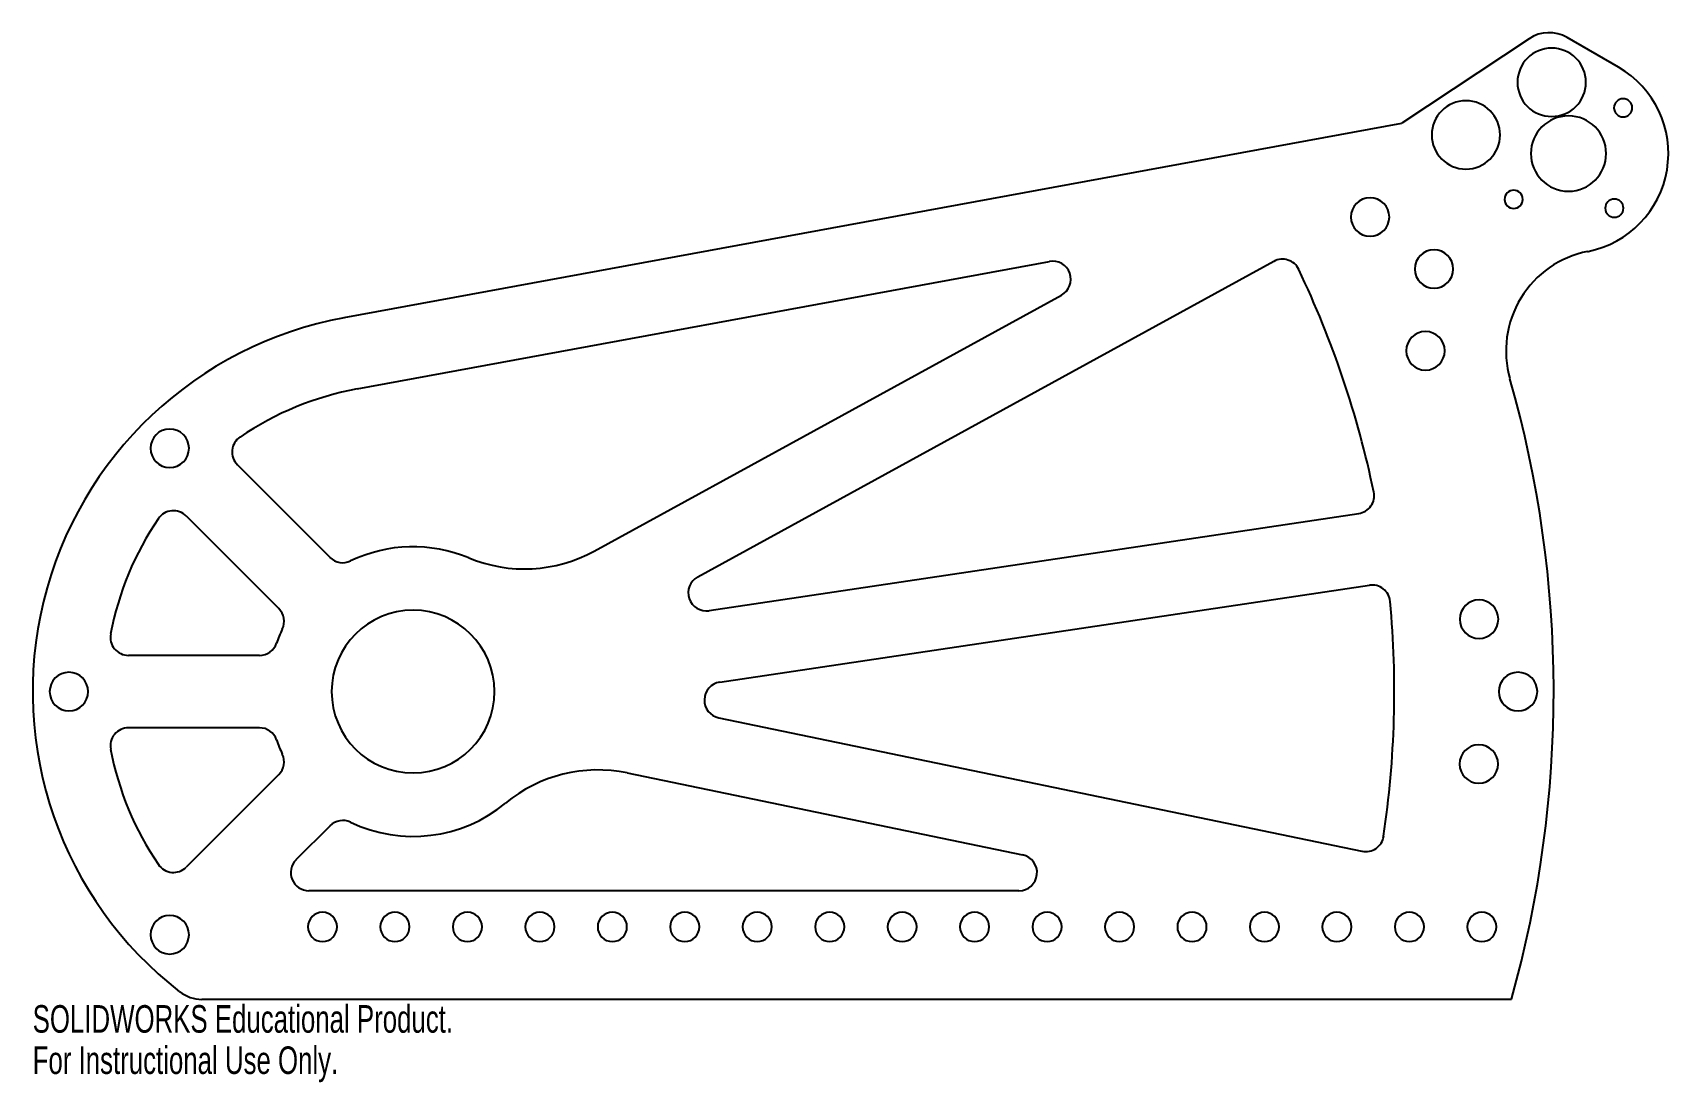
# Model space of a CAD drawing. Header units: inches. Extents: x 20.2 to 31.4, y -54.1 to -46.9.
import ezdxf

# ---------------------------------------------------------------- set-up
doc = ezdxf.new("R2010")
doc.units = ezdxf.units.IN
doc.header["$MEASUREMENT"] = 0
doc.styles.add('SLDTEXTSTYLE0', font='TXT', dxfattribs={"width": 0.7})

msp = doc.modelspace()

# ---------------------------------------------------------------- linework, layer by layer
at = {"color": 7, "linetype": 'Continuous', "lineweight": 25}
for p, q in [((30.486, -46.898), (29.607, -47.48)), ((31.103, -47.095), (30.75, -46.89)), ((22.31, -48.824), (29.607, -47.48)), ((30.89, -48.367), (30.893, -48.366)), ((22.4, -49.316), (27.176, -48.436)), ((24.749, -50.614), (28.724, -48.435)), ((24.034, -50.436), (27.259, -48.668)), ((21.573, -49.84), (22.212, -50.479)), ((21.219, -50.193), (21.858, -50.832)), ((24.828, -50.847), (29.311, -50.177)), ((24.902, -51.342), (29.385, -50.671)), ((21.725, -51.156), (20.821, -51.156)), ((21.725, -51.656), (20.821, -51.656)), ((24.895, -51.588), (29.333, -52.508)), ((21.858, -51.979), (21.219, -52.618)), ((24.263, -51.967), (26.991, -52.533)), ((22.212, -52.332), (21.977, -52.567)), ((26.966, -52.781), (22.066, -52.781)), ((30.364, -53.531), (21.328, -53.531))]:
    msp.add_line(p, q, dxfattribs=at)
for centre, radius, start, end in [((30.624, -47.106), 0.25, 59.9064, 123.504), ((30.642, -47.199), 0.236, 90, 270), ((30.642, -47.199), 0.236, 270, 90), ((30.758, -47.691), 0.689, 281.3423, 59.9064), ((30.05, -47.562), 0.236, 90, 270), ((30.05, -47.562), 0.236, 270, 90), ((31.135, -47.375), 0.063, 90, 270), ((31.135, -47.375), 0.063, 270, 90), ((30.758, -47.691), 0.26, 90, 270), ((30.758, -47.691), 0.26, 270, 90), ((30.38, -48.007), 0.063, 90, 270), ((30.38, -48.007), 0.063, 270, 90), ((29.389, -48.129), 0.133, 90, 270), ((29.389, -48.129), 0.133, 270, 90), ((31.074, -48.068), 0.063, 90, 270), ((31.074, -48.068), 0.063, 270, 90), ((29.83, -48.488), 0.133, 90, 270), ((29.83, -48.488), 0.133, 270, 90), ((31.027, -49.053), 0.7, 101.3423, 195.9278), ((27.199, -48.559), 0.125, 298.7296, 100.4396), ((28.784, -48.545), 0.125, 25.4951, 118.7296), ((22.785, -51.406), 6.771, 11.7412, 25.4951), ((22.785, -51.406), 2.625, 100.4396, 232.1364), ((29.771, -49.053), 0.133, 90, 270), ((29.771, -49.053), 0.133, 270, 90), ((22.785, -51.406), 2.125, 100.4396, 124.1931), ((22.785, -51.406), 7.871, 344.3375, 15.9278), ((21.106, -49.726), 0.133, 90, 270), ((21.106, -49.726), 0.133, 270, 90), ((21.661, -49.751), 0.125, 124.1931, 225), ((29.292, -50.053), 0.125, 278.5067, 11.7412), ((22.785, -51.406), 2.125, 145.8069, 169.1931), ((21.131, -50.282), 0.125, 45, 145.8069), ((22.785, -51.406), 1, 67.4118, 115.5288), ((23.553, -49.559), 1, 247.4118, 298.7296), ((22.3, -50.391), 0.125, 225, 295.5288), ((24.809, -50.724), 0.125, 118.7296, 278.5067), ((29.403, -50.795), 0.125, 5.2722, 98.5067), ((22.785, -51.406), 6.771, 351.5183, 5.2722), ((30.141, -50.906), 0.133, 90, 270), ((30.141, -50.906), 0.133, 270, 90), ((21.77, -50.921), 0.125, 334.4712, 45), ((22.785, -51.406), 0.562, 90, 270), ((22.785, -51.406), 0.562, 270, 90), ((20.821, -51.031), 0.125, 169.1931, 270), ((22.785, -51.406), 1, 154.4712, 160.5288), ((21.725, -51.031), 0.125, 270, 340.5288), ((20.41, -51.406), 0.133, 90, 270), ((20.41, -51.406), 0.133, 270, 90), ((24.92, -51.465), 0.125, 98.5067, 258.2838), ((30.41, -51.406), 0.133, 90, 270), ((30.41, -51.406), 0.133, 270, 90), ((20.821, -51.781), 0.125, 90, 190.8069), ((21.725, -51.781), 0.125, 19.4712, 90), ((22.785, -51.406), 2.125, 190.8069, 214.1931), ((22.785, -51.406), 1, 199.4712, 205.5288), ((30.139, -51.906), 0.133, 90, 270), ((30.139, -51.906), 0.133, 270, 90), ((21.77, -51.891), 0.125, 315, 25.5288), ((24.06, -52.947), 1, 78.2838, 129.6016), ((22.785, -51.406), 1, 244.4712, 309.6016), ((22.3, -52.421), 0.125, 64.4712, 135), ((29.359, -52.386), 0.125, 258.2838, 351.5183), ((22.066, -52.656), 0.125, 135, 270), ((26.966, -52.656), 0.125, 270, 78.2838), ((21.131, -52.53), 0.125, 214.1931, 315), ((22.16, -53.031), 0.101, 90, 270), ((22.16, -53.031), 0.101, 270, 90), ((22.66, -53.031), 0.101, 90, 270), ((22.66, -53.031), 0.101, 270, 90), ((23.16, -53.031), 0.101, 90, 270), ((23.16, -53.031), 0.101, 270, 90), ((23.66, -53.031), 0.101, 90, 270), ((23.66, -53.031), 0.101, 270, 90), ((24.16, -53.031), 0.101, 90, 270), ((24.16, -53.031), 0.101, 270, 90), ((24.66, -53.031), 0.101, 90, 270), ((24.66, -53.031), 0.101, 270, 90), ((25.16, -53.031), 0.101, 90, 270), ((25.16, -53.031), 0.101, 270, 90), ((25.66, -53.031), 0.101, 90, 270), ((25.66, -53.031), 0.101, 270, 90), ((26.16, -53.031), 0.101, 90, 270), ((26.16, -53.031), 0.101, 270, 90), ((26.66, -53.031), 0.101, 90, 270), ((26.66, -53.031), 0.101, 270, 90), ((27.16, -53.031), 0.101, 90, 270), ((27.16, -53.031), 0.101, 270, 90), ((27.66, -53.031), 0.101, 90, 270), ((27.66, -53.031), 0.101, 270, 90), ((28.16, -53.031), 0.101, 90, 270), ((28.16, -53.031), 0.101, 270, 90), ((28.66, -53.031), 0.101, 90, 270), ((28.66, -53.031), 0.101, 270, 90), ((29.16, -53.031), 0.101, 90, 270), ((29.16, -53.031), 0.101, 270, 90), ((29.66, -53.031), 0.101, 90, 270), ((29.66, -53.031), 0.101, 270, 90), ((30.16, -53.031), 0.101, 90, 270), ((30.16, -53.031), 0.101, 270, 90), ((21.106, -53.085), 0.133, 90, 270), ((21.106, -53.085), 0.133, 270, 90), ((21.328, -53.281), 0.25, 232.1364, 270)]:
    msp.add_arc(centre, radius, start, end, dxfattribs=at)

# ---------------------------------------------------------------- texts
at = {"color": 7, "linetype": 'Continuous', "char_height": 0.1903, "attachment_point": 1, "style": 'SLDTEXTSTYLE0'}
for s, insert in [('SOLIDWORKS Educational Product.', (20.16, -53.571)), ('For Instructional Use Only.', (20.16, -53.856))]:
    msp.add_mtext(s, dxfattribs=dict(at, insert=insert))

doc.saveas('drawing.dxf')
